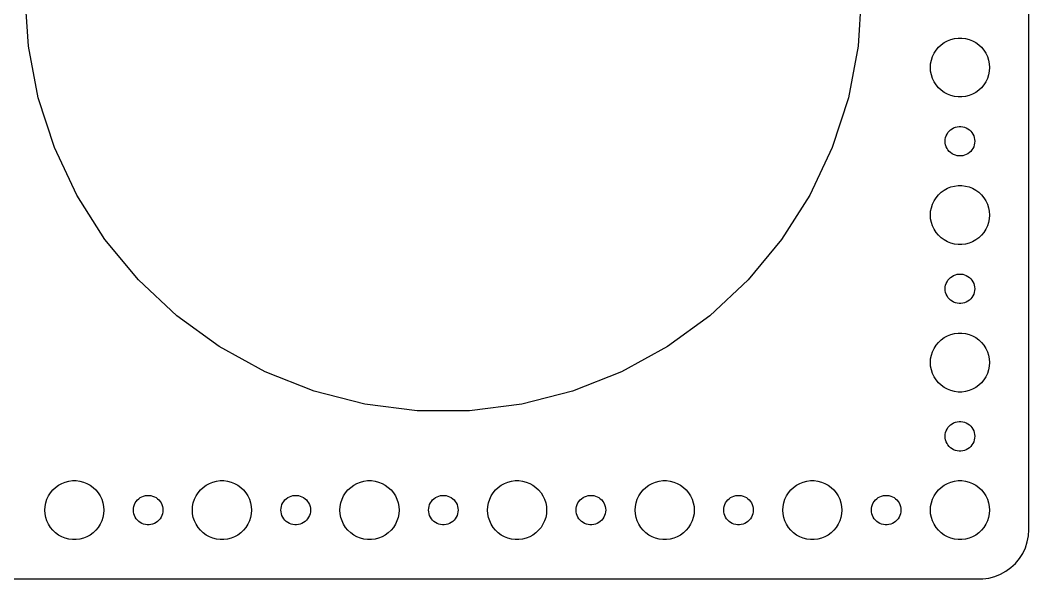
# Model space of a CAD drawing. Header units: metres. Extents: x -194 to 194, y -59 to 59.
# Drawn here: x 92 to 194.5, y -59.5 to -2.7 of the extents above; entities that cross this region are included whole.
import ezdxf

# ---------------------------------------------------------------- set-up
doc = ezdxf.new("R2010")
doc.units = ezdxf.units.M

msp = doc.modelspace()

# ---------------------------------------------------------------- linework, layer by layer
for p, q in [((194.5, -54.5), (194.5, 54.5)), ((92.8351, -5.32666), (92.5, 0)), ((177.5, 0), (177.165, -5.32666)), ((185.588, -5.18845), (185.893, -4.96701)), ((185.893, -4.96701), (186.223, -4.78551)), ((186.223, -4.78551), (186.573, -4.64682)), ((186.573, -4.64682), (186.938, -4.55313)), ((186.938, -4.55313), (187.312, -4.50591)), ((187.312, -4.50591), (187.688, -4.50591)), ((187.688, -4.50591), (188.062, -4.55313)), ((188.062, -4.55313), (188.427, -4.64682)), ((188.427, -4.64682), (188.777, -4.78551)), ((188.777, -4.78551), (189.107, -4.96701)), ((189.107, -4.96701), (189.412, -5.18845)), ((93.8352, -10.5693), (92.8351, -5.32666)), ((177.165, -5.32666), (176.165, -10.5693)), ((184.711, -6.39561), (184.871, -6.05473)), ((184.871, -6.05473), (185.073, -5.73663)), ((185.073, -5.73663), (185.313, -5.44635)), ((185.313, -5.44635), (185.588, -5.18845)), ((189.412, -5.18845), (189.687, -5.44635)), ((189.687, -5.44635), (189.927, -5.73663)), ((189.927, -5.73663), (190.129, -6.05473)), ((190.129, -6.05473), (190.289, -6.39561)), ((184.5, -7.5), (184.524, -7.12399)), ((184.524, -7.12399), (184.594, -6.75392)), ((184.594, -6.75392), (184.711, -6.39561)), ((190.289, -6.39561), (190.406, -6.75392)), ((190.406, -6.75392), (190.476, -7.12399)), ((190.476, -7.12399), (190.5, -7.5)), ((184.524, -7.87599), (184.5, -7.5)), ((184.594, -8.24606), (184.524, -7.87599)), ((190.476, -7.87599), (190.406, -8.24606)), ((190.5, -7.5), (190.476, -7.87599)), ((184.711, -8.60437), (184.594, -8.24606)), ((184.871, -8.94525), (184.711, -8.60437)), ((185.073, -9.26335), (184.871, -8.94525)), ((190.129, -8.94525), (189.927, -9.26335)), ((190.289, -8.60437), (190.129, -8.94525)), ((190.406, -8.24606), (190.289, -8.60437)), ((185.313, -9.55363), (185.073, -9.26335)), ((185.588, -9.81154), (185.313, -9.55363)), ((185.893, -10.033), (185.588, -9.81154)), ((186.223, -10.2145), (185.893, -10.033)), ((186.573, -10.3532), (186.223, -10.2145)), ((188.777, -10.2145), (188.427, -10.3532)), ((189.107, -10.033), (188.777, -10.2145)), ((189.412, -9.81154), (189.107, -10.033)), ((189.687, -9.55363), (189.412, -9.81154)), ((189.927, -9.26335), (189.687, -9.55363)), ((95.4845, -15.6453), (93.8352, -10.5693)), ((176.165, -10.5693), (174.516, -15.6453)), ((186.938, -10.4469), (186.573, -10.3532)), ((187.312, -10.4941), (186.938, -10.4469)), ((187.688, -10.4941), (187.312, -10.4941)), ((188.062, -10.4469), (187.688, -10.4941)), ((188.427, -10.3532), (188.062, -10.4469)), ((186.105, -14.4478), (186.186, -14.2774)), ((186.186, -14.2774), (186.286, -14.1183)), ((186.286, -14.1183), (186.407, -13.9732)), ((186.407, -13.9732), (186.544, -13.8442)), ((186.544, -13.8442), (186.696, -13.7335)), ((186.696, -13.7335), (186.861, -13.6427)), ((186.861, -13.6427), (187.036, -13.5734)), ((187.036, -13.5734), (187.219, -13.5266)), ((187.219, -13.5266), (187.406, -13.5029)), ((187.406, -13.5029), (187.594, -13.5029)), ((187.594, -13.5029), (187.781, -13.5266)), ((187.781, -13.5266), (187.964, -13.5734)), ((187.964, -13.5734), (188.139, -13.6427)), ((188.139, -13.6427), (188.304, -13.7335)), ((188.304, -13.7335), (188.456, -13.8442)), ((188.456, -13.8442), (188.593, -13.9732)), ((188.593, -13.9732), (188.714, -14.1183)), ((188.714, -14.1183), (188.814, -14.2774)), ((188.814, -14.2774), (188.895, -14.4478)), ((186, -15), (186.012, -14.812)), ((186.012, -15.188), (186, -15)), ((186.012, -14.812), (186.047, -14.627)), ((186.047, -15.373), (186.012, -15.188)), ((186.047, -14.627), (186.105, -14.4478)), ((186.105, -15.5522), (186.047, -15.373)), ((188.895, -14.4478), (188.953, -14.627)), ((188.953, -15.373), (188.895, -15.5522)), ((188.953, -14.627), (188.988, -14.812)), ((188.988, -15.188), (188.953, -15.373)), ((188.988, -14.812), (189, -15)), ((189, -15), (188.988, -15.188)), ((97.757, -20.4745), (95.4845, -15.6453)), ((174.516, -15.6453), (172.243, -20.4745)), ((186.186, -15.7226), (186.105, -15.5522)), ((186.286, -15.8817), (186.186, -15.7226)), ((186.407, -16.0268), (186.286, -15.8817)), ((186.544, -16.1558), (186.407, -16.0268)), ((186.696, -16.2665), (186.544, -16.1558)), ((186.861, -16.3572), (186.696, -16.2665)), ((187.036, -16.4266), (186.861, -16.3572)), ((188.139, -16.3572), (187.964, -16.4266)), ((188.304, -16.2665), (188.139, -16.3572)), ((188.456, -16.1558), (188.304, -16.2665)), ((188.593, -16.0268), (188.456, -16.1558)), ((188.714, -15.8817), (188.593, -16.0268)), ((188.814, -15.7226), (188.714, -15.8817)), ((188.895, -15.5522), (188.814, -15.7226)), ((187.219, -16.4734), (187.036, -16.4266)), ((187.406, -16.497), (187.219, -16.4734)), ((187.594, -16.497), (187.406, -16.497)), ((187.781, -16.4734), (187.594, -16.497)), ((187.964, -16.4266), (187.781, -16.4734)), ((100.617, -24.9809), (97.757, -20.4745)), ((172.243, -20.4745), (169.383, -24.9809)), ((185.073, -20.7366), (185.313, -20.4464)), ((185.313, -20.4464), (185.588, -20.1884)), ((185.588, -20.1884), (185.893, -19.967)), ((185.893, -19.967), (186.223, -19.7855)), ((186.223, -19.7855), (186.573, -19.6468)), ((186.573, -19.6468), (186.938, -19.5531)), ((186.938, -19.5531), (187.312, -19.5059)), ((187.312, -19.5059), (187.688, -19.5059)), ((187.688, -19.5059), (188.062, -19.5531)), ((188.062, -19.5531), (188.427, -19.6468)), ((188.427, -19.6468), (188.777, -19.7855)), ((188.777, -19.7855), (189.107, -19.967)), ((189.107, -19.967), (189.412, -20.1884)), ((189.412, -20.1884), (189.687, -20.4464)), ((189.687, -20.4464), (189.927, -20.7366)), ((184.594, -21.7539), (184.711, -21.3956)), ((184.711, -21.3956), (184.871, -21.0547)), ((184.871, -21.0547), (185.073, -20.7366)), ((189.927, -20.7366), (190.129, -21.0547)), ((190.129, -21.0547), (190.289, -21.3956)), ((190.289, -21.3956), (190.406, -21.7539)), ((184.5, -22.5), (184.524, -22.124)), ((184.524, -22.876), (184.5, -22.5)), ((184.524, -22.124), (184.594, -21.7539)), ((190.406, -21.7539), (190.476, -22.124)), ((190.476, -22.124), (190.5, -22.5)), ((190.5, -22.5), (190.476, -22.876)), ((184.594, -23.2461), (184.524, -22.876)), ((184.711, -23.6044), (184.594, -23.2461)), ((190.406, -23.2461), (190.289, -23.6044)), ((190.476, -22.876), (190.406, -23.2461)), ((184.871, -23.9453), (184.711, -23.6044)), ((185.073, -24.2634), (184.871, -23.9453)), ((185.313, -24.5536), (185.073, -24.2634)), ((185.588, -24.8115), (185.313, -24.5536)), ((189.687, -24.5536), (189.412, -24.8115)), ((189.927, -24.2634), (189.687, -24.5536)), ((190.129, -23.9453), (189.927, -24.2634)), ((190.289, -23.6044), (190.129, -23.9453)), ((104.019, -29.0932), (100.617, -24.9809)), ((169.383, -24.9809), (165.981, -29.0932)), ((185.893, -25.033), (185.588, -24.8115)), ((186.223, -25.2145), (185.893, -25.033)), ((186.573, -25.3532), (186.223, -25.2145)), ((186.938, -25.4469), (186.573, -25.3532)), ((187.312, -25.4941), (186.938, -25.4469)), ((187.688, -25.4941), (187.312, -25.4941)), ((188.062, -25.4469), (187.688, -25.4941)), ((188.427, -25.3532), (188.062, -25.4469)), ((188.777, -25.2145), (188.427, -25.3532)), ((189.107, -25.033), (188.777, -25.2145)), ((189.412, -24.8115), (189.107, -25.033)), ((186.696, -28.7335), (186.861, -28.6427)), ((186.861, -28.6427), (187.036, -28.5734)), ((187.036, -28.5734), (187.219, -28.5266)), ((187.219, -28.5266), (187.406, -28.503)), ((187.406, -28.503), (187.594, -28.503)), ((187.594, -28.503), (187.781, -28.5266)), ((187.781, -28.5266), (187.964, -28.5734)), ((187.964, -28.5734), (188.139, -28.6427)), ((188.139, -28.6427), (188.304, -28.7335)), ((107.909, -32.7468), (104.019, -29.0932)), ((165.981, -29.0932), (162.091, -32.7468)), ((186.012, -29.812), (186.047, -29.627)), ((186.047, -29.627), (186.105, -29.4478)), ((186.105, -29.4478), (186.186, -29.2774)), ((186.186, -29.2774), (186.286, -29.1183)), ((186.286, -29.1183), (186.407, -28.9732)), ((186.407, -28.9732), (186.544, -28.8442)), ((186.544, -28.8442), (186.696, -28.7335)), ((188.304, -28.7335), (188.456, -28.8442)), ((188.456, -28.8442), (188.593, -28.9732)), ((188.593, -28.9732), (188.714, -29.1183)), ((188.714, -29.1183), (188.814, -29.2774)), ((188.814, -29.2774), (188.895, -29.4478)), ((188.895, -29.4478), (188.953, -29.627)), ((188.953, -29.627), (188.988, -29.812)), ((186, -30), (186.012, -29.812)), ((186.012, -30.188), (186, -30)), ((186.047, -30.373), (186.012, -30.188)), ((186.105, -30.5522), (186.047, -30.373)), ((186.186, -30.7226), (186.105, -30.5522)), ((186.286, -30.8817), (186.186, -30.7226)), ((188.814, -30.7226), (188.714, -30.8817)), ((188.895, -30.5522), (188.814, -30.7226)), ((188.953, -30.373), (188.895, -30.5522)), ((188.988, -30.188), (188.953, -30.373)), ((188.988, -29.812), (189, -30)), ((189, -30), (188.988, -30.188)), ((186.407, -31.0268), (186.286, -30.8817)), ((186.544, -31.1558), (186.407, -31.0268)), ((186.696, -31.2665), (186.544, -31.1558)), ((186.861, -31.3572), (186.696, -31.2665)), ((187.036, -31.4266), (186.861, -31.3572)), ((187.219, -31.4734), (187.036, -31.4266)), ((187.406, -31.497), (187.219, -31.4734)), ((187.594, -31.497), (187.406, -31.497)), ((187.781, -31.4734), (187.594, -31.497)), ((187.964, -31.4266), (187.781, -31.4734)), ((188.139, -31.3572), (187.964, -31.4266)), ((188.304, -31.2665), (188.139, -31.3572)), ((188.456, -31.1558), (188.304, -31.2665)), ((188.593, -31.0268), (188.456, -31.1558)), ((188.714, -30.8817), (188.593, -31.0268)), ((112.227, -35.8839), (107.909, -32.7468)), ((162.091, -32.7468), (157.773, -35.8839)), ((185.893, -34.967), (186.223, -34.7855)), ((186.223, -34.7855), (186.573, -34.6468)), ((186.573, -34.6468), (186.938, -34.5531)), ((186.938, -34.5531), (187.312, -34.5059)), ((187.312, -34.5059), (187.688, -34.5059)), ((187.688, -34.5059), (188.062, -34.5531)), ((188.062, -34.5531), (188.427, -34.6468)), ((188.427, -34.6468), (188.777, -34.7855)), ((188.777, -34.7855), (189.107, -34.967)), ((184.871, -36.0547), (185.073, -35.7366)), ((185.073, -35.7366), (185.313, -35.4464)), ((185.313, -35.4464), (185.588, -35.1885)), ((185.588, -35.1885), (185.893, -34.967)), ((189.107, -34.967), (189.412, -35.1885)), ((189.412, -35.1885), (189.687, -35.4464)), ((189.687, -35.4464), (189.927, -35.7366)), ((189.927, -35.7366), (190.129, -36.0547)), ((116.904, -38.4551), (112.227, -35.8839)), ((157.773, -35.8839), (153.096, -38.4551)), ((184.524, -37.124), (184.594, -36.7539)), ((184.594, -36.7539), (184.711, -36.3956)), ((184.711, -36.3956), (184.871, -36.0547)), ((190.129, -36.0547), (190.289, -36.3956)), ((190.289, -36.3956), (190.406, -36.7539)), ((190.406, -36.7539), (190.476, -37.124)), ((184.5, -37.5), (184.524, -37.124)), ((184.524, -37.876), (184.5, -37.5)), ((184.594, -38.2461), (184.524, -37.876)), ((190.476, -37.876), (190.406, -38.2461)), ((190.476, -37.124), (190.5, -37.5)), ((190.5, -37.5), (190.476, -37.876)), ((121.867, -40.4199), (116.904, -38.4551)), ((153.096, -38.4551), (148.133, -40.4199)), ((184.711, -38.6044), (184.594, -38.2461)), ((184.871, -38.9453), (184.711, -38.6044)), ((185.073, -39.2634), (184.871, -38.9453)), ((190.129, -38.9453), (189.927, -39.2634)), ((190.289, -38.6044), (190.129, -38.9453)), ((190.406, -38.2461), (190.289, -38.6044)), ((185.313, -39.5536), (185.073, -39.2634)), ((185.588, -39.8115), (185.313, -39.5536)), ((185.893, -40.033), (185.588, -39.8115)), ((189.412, -39.8115), (189.107, -40.033)), ((189.687, -39.5536), (189.412, -39.8115)), ((189.927, -39.2634), (189.687, -39.5536)), ((127.036, -41.7472), (121.867, -40.4199)), ((148.133, -40.4199), (142.964, -41.7472)), ((186.223, -40.2145), (185.893, -40.033)), ((186.573, -40.3532), (186.223, -40.2145)), ((186.938, -40.4469), (186.573, -40.3532)), ((187.312, -40.4941), (186.938, -40.4469)), ((187.688, -40.4941), (187.312, -40.4941)), ((188.062, -40.4469), (187.688, -40.4941)), ((188.427, -40.3532), (188.062, -40.4469)), ((188.777, -40.2145), (188.427, -40.3532)), ((189.107, -40.033), (188.777, -40.2145)), ((132.331, -42.4161), (127.036, -41.7472)), ((142.964, -41.7472), (137.669, -42.4161)), ((137.669, -42.4161), (132.331, -42.4161)), ((186.286, -44.1183), (186.407, -43.9732)), ((186.407, -43.9732), (186.544, -43.8442)), ((186.544, -43.8442), (186.696, -43.7335)), ((186.696, -43.7335), (186.861, -43.6428)), ((186.861, -43.6428), (187.036, -43.5734)), ((187.036, -43.5734), (187.219, -43.5266)), ((187.219, -43.5266), (187.406, -43.503)), ((187.406, -43.503), (187.594, -43.503)), ((187.594, -43.503), (187.781, -43.5266)), ((187.781, -43.5266), (187.964, -43.5734)), ((187.964, -43.5734), (188.139, -43.6428)), ((188.139, -43.6428), (188.304, -43.7335)), ((188.304, -43.7335), (188.456, -43.8442)), ((188.456, -43.8442), (188.593, -43.9732)), ((188.593, -43.9732), (188.714, -44.1183)), ((186, -45), (186.012, -44.812)), ((186.012, -45.188), (186, -45)), ((186.012, -44.812), (186.047, -44.627)), ((186.047, -44.627), (186.105, -44.4478)), ((186.105, -44.4478), (186.186, -44.2774)), ((186.186, -44.2774), (186.286, -44.1183)), ((188.714, -44.1183), (188.814, -44.2774)), ((188.814, -44.2774), (188.895, -44.4478)), ((188.895, -44.4478), (188.953, -44.627)), ((188.953, -44.627), (188.988, -44.812)), ((188.988, -44.812), (189, -45)), ((189, -45), (188.988, -45.188)), ((186.047, -45.373), (186.012, -45.188)), ((186.105, -45.5522), (186.047, -45.373)), ((186.186, -45.7226), (186.105, -45.5522)), ((186.286, -45.8817), (186.186, -45.7226)), ((186.407, -46.0268), (186.286, -45.8817)), ((186.544, -46.1558), (186.407, -46.0268)), ((188.593, -46.0268), (188.456, -46.1558)), ((188.714, -45.8817), (188.593, -46.0268)), ((188.814, -45.7226), (188.714, -45.8817)), ((188.895, -45.5522), (188.814, -45.7226)), ((188.953, -45.373), (188.895, -45.5522)), ((188.988, -45.188), (188.953, -45.373)), ((186.696, -46.2665), (186.544, -46.1558)), ((186.861, -46.3572), (186.696, -46.2665)), ((187.036, -46.4266), (186.861, -46.3572)), ((187.219, -46.4734), (187.036, -46.4266)), ((187.406, -46.497), (187.219, -46.4734)), ((187.594, -46.497), (187.406, -46.497)), ((187.781, -46.4734), (187.594, -46.497)), ((187.964, -46.4266), (187.781, -46.4734)), ((188.139, -46.3572), (187.964, -46.4266)), ((188.304, -46.2665), (188.139, -46.3572)), ((188.456, -46.1558), (188.304, -46.2665)), ((95.3131, -50.4464), (95.5877, -50.1885)), ((95.5877, -50.1885), (95.8925, -49.967)), ((95.8925, -49.967), (96.2227, -49.7855)), ((96.2227, -49.7855), (96.573, -49.6468)), ((96.573, -49.6468), (96.9379, -49.5531)), ((96.9379, -49.5531), (97.3116, -49.5059)), ((97.3116, -49.5059), (97.6884, -49.5059)), ((97.6884, -49.5059), (98.0621, -49.5531)), ((98.0621, -49.5531), (98.427, -49.6468)), ((98.427, -49.6468), (98.7773, -49.7855)), ((98.7773, -49.7855), (99.1075, -49.967)), ((99.1075, -49.967), (99.4123, -50.1885)), ((99.4123, -50.1885), (99.6869, -50.4464)), ((110.313, -50.4464), (110.588, -50.1885)), ((110.588, -50.1885), (110.893, -49.967)), ((110.893, -49.967), (111.223, -49.7855)), ((111.223, -49.7855), (111.573, -49.6468)), ((111.573, -49.6468), (111.938, -49.5531)), ((111.938, -49.5531), (112.312, -49.5059)), ((112.312, -49.5059), (112.688, -49.5059)), ((112.688, -49.5059), (113.062, -49.5531)), ((113.062, -49.5531), (113.427, -49.6468)), ((113.427, -49.6468), (113.777, -49.7855)), ((113.777, -49.7855), (114.107, -49.967)), ((114.107, -49.967), (114.412, -50.1885)), ((114.412, -50.1885), (114.687, -50.4464)), ((125.313, -50.4464), (125.588, -50.1885)), ((125.588, -50.1885), (125.893, -49.967)), ((125.893, -49.967), (126.223, -49.7855)), ((126.223, -49.7855), (126.573, -49.6468)), ((126.573, -49.6468), (126.938, -49.5531)), ((126.938, -49.5531), (127.312, -49.5059)), ((127.312, -49.5059), (127.688, -49.5059)), ((127.688, -49.5059), (128.062, -49.5531)), ((128.062, -49.5531), (128.427, -49.6468)), ((128.427, -49.6468), (128.777, -49.7855)), ((128.777, -49.7855), (129.107, -49.967)), ((129.107, -49.967), (129.412, -50.1885)), ((129.412, -50.1885), (129.687, -50.4464)), ((140.313, -50.4464), (140.588, -50.1885)), ((140.588, -50.1885), (140.893, -49.967)), ((140.893, -49.967), (141.223, -49.7855)), ((141.223, -49.7855), (141.573, -49.6468)), ((141.573, -49.6468), (141.938, -49.5531)), ((141.938, -49.5531), (142.312, -49.5059)), ((142.312, -49.5059), (142.688, -49.5059)), ((142.688, -49.5059), (143.062, -49.5531)), ((143.062, -49.5531), (143.427, -49.6468)), ((143.427, -49.6468), (143.777, -49.7855)), ((143.777, -49.7855), (144.107, -49.967)), ((144.107, -49.967), (144.412, -50.1885)), ((144.412, -50.1885), (144.687, -50.4464)), ((155.313, -50.4464), (155.588, -50.1885)), ((155.588, -50.1885), (155.893, -49.967)), ((155.893, -49.967), (156.223, -49.7855)), ((156.223, -49.7855), (156.573, -49.6468)), ((156.573, -49.6468), (156.938, -49.5531)), ((156.938, -49.5531), (157.312, -49.5059)), ((157.312, -49.5059), (157.688, -49.5059)), ((157.688, -49.5059), (158.062, -49.5531)), ((158.062, -49.5531), (158.427, -49.6468)), ((158.427, -49.6468), (158.777, -49.7855)), ((158.777, -49.7855), (159.107, -49.967)), ((159.107, -49.967), (159.412, -50.1885)), ((159.412, -50.1885), (159.687, -50.4464)), ((170.313, -50.4464), (170.588, -50.1885)), ((170.588, -50.1885), (170.893, -49.967)), ((170.893, -49.967), (171.223, -49.7855)), ((171.223, -49.7855), (171.573, -49.6468)), ((171.573, -49.6468), (171.938, -49.5531)), ((171.938, -49.5531), (172.312, -49.5059)), ((172.312, -49.5059), (172.688, -49.5059)), ((172.688, -49.5059), (173.062, -49.5531)), ((173.062, -49.5531), (173.427, -49.6468)), ((173.427, -49.6468), (173.777, -49.7855)), ((173.777, -49.7855), (174.107, -49.967)), ((174.107, -49.967), (174.412, -50.1885)), ((174.412, -50.1885), (174.687, -50.4464)), ((185.313, -50.4464), (185.588, -50.1885)), ((185.588, -50.1885), (185.893, -49.967)), ((185.893, -49.967), (186.223, -49.7855)), ((186.223, -49.7855), (186.573, -49.6468)), ((186.573, -49.6468), (186.938, -49.5531)), ((186.938, -49.5531), (187.312, -49.5059)), ((187.312, -49.5059), (187.688, -49.5059)), ((187.688, -49.5059), (188.062, -49.5531)), ((188.062, -49.5531), (188.427, -49.6468)), ((188.427, -49.6468), (188.777, -49.7855)), ((188.777, -49.7855), (189.107, -49.967)), ((189.107, -49.967), (189.412, -50.1885)), ((189.412, -50.1885), (189.687, -50.4464)), ((94.7107, -51.3956), (94.8711, -51.0547)), ((94.8711, -51.0547), (95.073, -50.7366)), ((95.073, -50.7366), (95.3131, -50.4464)), ((99.6869, -50.4464), (99.927, -50.7366)), ((99.927, -50.7366), (100.129, -51.0547)), ((100.129, -51.0547), (100.289, -51.3956)), ((104.044, -51.3442), (104.196, -51.2335)), ((104.196, -51.2335), (104.361, -51.1428)), ((104.361, -51.1428), (104.536, -51.0734)), ((104.536, -51.0734), (104.719, -51.0266)), ((104.719, -51.0266), (104.906, -51.003)), ((104.906, -51.003), (105.094, -51.003)), ((105.094, -51.003), (105.281, -51.0266)), ((105.281, -51.0266), (105.464, -51.0734)), ((105.464, -51.0734), (105.639, -51.1428)), ((105.639, -51.1428), (105.804, -51.2335)), ((105.804, -51.2335), (105.956, -51.3442)), ((109.711, -51.3956), (109.871, -51.0547)), ((109.871, -51.0547), (110.073, -50.7366)), ((110.073, -50.7366), (110.313, -50.4464)), ((114.687, -50.4464), (114.927, -50.7366)), ((114.927, -50.7366), (115.129, -51.0547)), ((115.129, -51.0547), (115.289, -51.3956)), ((119.044, -51.3442), (119.196, -51.2335)), ((119.196, -51.2335), (119.361, -51.1428)), ((119.361, -51.1428), (119.536, -51.0734)), ((119.536, -51.0734), (119.719, -51.0266)), ((119.719, -51.0266), (119.906, -51.003)), ((119.906, -51.003), (120.094, -51.003)), ((120.094, -51.003), (120.281, -51.0266)), ((120.281, -51.0266), (120.464, -51.0734)), ((120.464, -51.0734), (120.639, -51.1428)), ((120.639, -51.1428), (120.804, -51.2335)), ((120.804, -51.2335), (120.956, -51.3442)), ((124.711, -51.3956), (124.871, -51.0547)), ((124.871, -51.0547), (125.073, -50.7366)), ((125.073, -50.7366), (125.313, -50.4464)), ((129.687, -50.4464), (129.927, -50.7366)), ((129.927, -50.7366), (130.129, -51.0547)), ((130.129, -51.0547), (130.289, -51.3956)), ((134.044, -51.3442), (134.196, -51.2335)), ((134.196, -51.2335), (134.361, -51.1428)), ((134.361, -51.1428), (134.536, -51.0734)), ((134.536, -51.0734), (134.719, -51.0266)), ((134.719, -51.0266), (134.906, -51.003)), ((134.906, -51.003), (135.094, -51.003)), ((135.094, -51.003), (135.281, -51.0266)), ((135.281, -51.0266), (135.464, -51.0734)), ((135.464, -51.0734), (135.639, -51.1428)), ((135.639, -51.1428), (135.804, -51.2335)), ((135.804, -51.2335), (135.956, -51.3442)), ((139.711, -51.3956), (139.871, -51.0547)), ((139.871, -51.0547), (140.073, -50.7366)), ((140.073, -50.7366), (140.313, -50.4464)), ((144.687, -50.4464), (144.927, -50.7366)), ((144.927, -50.7366), (145.129, -51.0547)), ((145.129, -51.0547), (145.289, -51.3956)), ((149.044, -51.3442), (149.196, -51.2335)), ((149.196, -51.2335), (149.361, -51.1428)), ((149.361, -51.1428), (149.536, -51.0734)), ((149.536, -51.0734), (149.719, -51.0266)), ((149.719, -51.0266), (149.906, -51.003)), ((149.906, -51.003), (150.094, -51.003)), ((150.094, -51.003), (150.281, -51.0266)), ((150.281, -51.0266), (150.464, -51.0734)), ((150.464, -51.0734), (150.639, -51.1428)), ((150.639, -51.1428), (150.804, -51.2335)), ((150.804, -51.2335), (150.956, -51.3442)), ((154.711, -51.3956), (154.871, -51.0547)), ((154.871, -51.0547), (155.073, -50.7366)), ((155.073, -50.7366), (155.313, -50.4464)), ((159.687, -50.4464), (159.927, -50.7366)), ((159.927, -50.7366), (160.129, -51.0547)), ((160.129, -51.0547), (160.289, -51.3956)), ((164.044, -51.3442), (164.196, -51.2335)), ((164.196, -51.2335), (164.361, -51.1428)), ((164.361, -51.1428), (164.536, -51.0734)), ((164.536, -51.0734), (164.719, -51.0266)), ((164.719, -51.0266), (164.906, -51.003)), ((164.906, -51.003), (165.094, -51.003)), ((165.094, -51.003), (165.281, -51.0266)), ((165.281, -51.0266), (165.464, -51.0734)), ((165.464, -51.0734), (165.639, -51.1428)), ((165.639, -51.1428), (165.804, -51.2335)), ((165.804, -51.2335), (165.956, -51.3442)), ((169.711, -51.3956), (169.871, -51.0547)), ((169.871, -51.0547), (170.073, -50.7366)), ((170.073, -50.7366), (170.313, -50.4464)), ((174.687, -50.4464), (174.927, -50.7366)), ((174.927, -50.7366), (175.129, -51.0547)), ((175.129, -51.0547), (175.289, -51.3956)), ((179.044, -51.3442), (179.196, -51.2335)), ((179.196, -51.2335), (179.361, -51.1428)), ((179.361, -51.1428), (179.536, -51.0734)), ((179.536, -51.0734), (179.719, -51.0266)), ((179.719, -51.0266), (179.906, -51.003)), ((179.906, -51.003), (180.094, -51.003)), ((180.094, -51.003), (180.281, -51.0266)), ((180.281, -51.0266), (180.464, -51.0734)), ((180.464, -51.0734), (180.639, -51.1428)), ((180.639, -51.1428), (180.804, -51.2335)), ((180.804, -51.2335), (180.956, -51.3442)), ((184.711, -51.3956), (184.871, -51.0547)), ((184.871, -51.0547), (185.073, -50.7366)), ((185.073, -50.7366), (185.313, -50.4464)), ((189.687, -50.4464), (189.927, -50.7366)), ((189.927, -50.7366), (190.129, -51.0547)), ((190.129, -51.0547), (190.289, -51.3956)), ((94.5, -52.5), (94.5237, -52.124)), ((94.5237, -52.124), (94.5943, -51.7539)), ((94.5943, -51.7539), (94.7107, -51.3956)), ((100.289, -51.3956), (100.406, -51.7539)), ((100.406, -51.7539), (100.476, -52.124)), ((100.476, -52.124), (100.5, -52.5)), ((103.512, -52.312), (103.547, -52.127)), ((103.547, -52.127), (103.605, -51.9478)), ((103.605, -51.9478), (103.686, -51.7774)), ((103.686, -51.7774), (103.786, -51.6183)), ((103.786, -51.6183), (103.907, -51.4732)), ((103.907, -51.4732), (104.044, -51.3442)), ((105.956, -51.3442), (106.093, -51.4732)), ((106.093, -51.4732), (106.214, -51.6183)), ((106.214, -51.6183), (106.314, -51.7774)), ((106.314, -51.7774), (106.395, -51.9478)), ((106.395, -51.9478), (106.453, -52.127)), ((106.453, -52.127), (106.488, -52.312)), ((109.5, -52.5), (109.524, -52.124)), ((109.524, -52.124), (109.594, -51.7539)), ((109.594, -51.7539), (109.711, -51.3956)), ((115.289, -51.3956), (115.406, -51.7539)), ((115.406, -51.7539), (115.476, -52.124)), ((115.476, -52.124), (115.5, -52.5)), ((118.512, -52.312), (118.547, -52.127)), ((118.547, -52.127), (118.605, -51.9478)), ((118.605, -51.9478), (118.686, -51.7774)), ((118.686, -51.7774), (118.786, -51.6183)), ((118.786, -51.6183), (118.907, -51.4732)), ((118.907, -51.4732), (119.044, -51.3442)), ((120.956, -51.3442), (121.093, -51.4732)), ((121.093, -51.4732), (121.214, -51.6183)), ((121.214, -51.6183), (121.314, -51.7774)), ((121.314, -51.7774), (121.395, -51.9478)), ((121.395, -51.9478), (121.453, -52.127)), ((121.453, -52.127), (121.488, -52.312)), ((124.5, -52.5), (124.524, -52.124)), ((124.524, -52.124), (124.594, -51.7539)), ((124.594, -51.7539), (124.711, -51.3956)), ((130.289, -51.3956), (130.406, -51.7539)), ((130.406, -51.7539), (130.476, -52.124)), ((130.476, -52.124), (130.5, -52.5)), ((133.512, -52.312), (133.547, -52.127)), ((133.547, -52.127), (133.605, -51.9478)), ((133.605, -51.9478), (133.686, -51.7774)), ((133.686, -51.7774), (133.786, -51.6183)), ((133.786, -51.6183), (133.907, -51.4732)), ((133.907, -51.4732), (134.044, -51.3442)), ((135.956, -51.3442), (136.093, -51.4732)), ((136.093, -51.4732), (136.214, -51.6183)), ((136.214, -51.6183), (136.314, -51.7774)), ((136.314, -51.7774), (136.395, -51.9478)), ((136.395, -51.9478), (136.453, -52.127)), ((136.453, -52.127), (136.488, -52.312)), ((139.5, -52.5), (139.524, -52.124)), ((139.524, -52.124), (139.594, -51.7539)), ((139.594, -51.7539), (139.711, -51.3956)), ((145.289, -51.3956), (145.406, -51.7539)), ((145.406, -51.7539), (145.476, -52.124)), ((145.476, -52.124), (145.5, -52.5)), ((148.512, -52.312), (148.547, -52.127)), ((148.547, -52.127), (148.605, -51.9478)), ((148.605, -51.9478), (148.686, -51.7774)), ((148.686, -51.7774), (148.786, -51.6183)), ((148.786, -51.6183), (148.907, -51.4732)), ((148.907, -51.4732), (149.044, -51.3442)), ((150.956, -51.3442), (151.093, -51.4732)), ((151.093, -51.4732), (151.214, -51.6183)), ((151.214, -51.6183), (151.314, -51.7774)), ((151.314, -51.7774), (151.395, -51.9478)), ((151.395, -51.9478), (151.453, -52.127)), ((151.453, -52.127), (151.488, -52.312)), ((154.5, -52.5), (154.524, -52.124)), ((154.524, -52.124), (154.594, -51.7539)), ((154.594, -51.7539), (154.711, -51.3956)), ((160.289, -51.3956), (160.406, -51.7539)), ((160.406, -51.7539), (160.476, -52.124)), ((160.476, -52.124), (160.5, -52.5)), ((163.512, -52.312), (163.547, -52.127)), ((163.547, -52.127), (163.605, -51.9478)), ((163.605, -51.9478), (163.686, -51.7774)), ((163.686, -51.7774), (163.786, -51.6183)), ((163.786, -51.6183), (163.907, -51.4732)), ((163.907, -51.4732), (164.044, -51.3442)), ((165.956, -51.3442), (166.093, -51.4732)), ((166.093, -51.4732), (166.214, -51.6183)), ((166.214, -51.6183), (166.314, -51.7774)), ((166.314, -51.7774), (166.395, -51.9478)), ((166.395, -51.9478), (166.453, -52.127)), ((166.453, -52.127), (166.488, -52.312)), ((169.5, -52.5), (169.524, -52.124)), ((169.524, -52.124), (169.594, -51.7539)), ((169.594, -51.7539), (169.711, -51.3956)), ((175.289, -51.3956), (175.406, -51.7539)), ((175.406, -51.7539), (175.476, -52.124)), ((175.476, -52.124), (175.5, -52.5)), ((178.512, -52.312), (178.547, -52.127)), ((178.547, -52.127), (178.605, -51.9478)), ((178.605, -51.9478), (178.686, -51.7774)), ((178.686, -51.7774), (178.786, -51.6183)), ((178.786, -51.6183), (178.907, -51.4732)), ((178.907, -51.4732), (179.044, -51.3442)), ((180.956, -51.3442), (181.093, -51.4732)), ((181.093, -51.4732), (181.214, -51.6183)), ((181.214, -51.6183), (181.314, -51.7774)), ((181.314, -51.7774), (181.395, -51.9478)), ((181.395, -51.9478), (181.453, -52.127)), ((181.453, -52.127), (181.488, -52.312)), ((184.5, -52.5), (184.524, -52.124)), ((184.524, -52.124), (184.594, -51.7539)), ((184.594, -51.7539), (184.711, -51.3956)), ((190.289, -51.3956), (190.406, -51.7539)), ((190.406, -51.7539), (190.476, -52.124)), ((190.476, -52.124), (190.5, -52.5)), ((94.5237, -52.876), (94.5, -52.5)), ((94.5943, -53.2461), (94.5237, -52.876)), ((94.7107, -53.6044), (94.5943, -53.2461)), ((100.406, -53.2461), (100.289, -53.6044)), ((100.476, -52.876), (100.406, -53.2461)), ((100.5, -52.5), (100.476, -52.876)), ((103.5, -52.5), (103.512, -52.312)), ((103.512, -52.688), (103.5, -52.5)), ((103.547, -52.873), (103.512, -52.688)), ((103.605, -53.0522), (103.547, -52.873)), ((103.686, -53.2226), (103.605, -53.0522)), ((103.786, -53.3817), (103.686, -53.2226)), ((106.314, -53.2226), (106.214, -53.3817)), ((106.395, -53.0522), (106.314, -53.2226)), ((106.453, -52.873), (106.395, -53.0522)), ((106.488, -52.688), (106.453, -52.873)), ((106.488, -52.312), (106.5, -52.5)), ((106.5, -52.5), (106.488, -52.688)), ((109.524, -52.876), (109.5, -52.5)), ((109.594, -53.2461), (109.524, -52.876)), ((109.711, -53.6044), (109.594, -53.2461)), ((115.406, -53.2461), (115.289, -53.6044)), ((115.476, -52.876), (115.406, -53.2461)), ((115.5, -52.5), (115.476, -52.876)), ((118.5, -52.5), (118.512, -52.312)), ((118.512, -52.688), (118.5, -52.5)), ((118.547, -52.873), (118.512, -52.688)), ((118.605, -53.0522), (118.547, -52.873)), ((118.686, -53.2226), (118.605, -53.0522)), ((118.786, -53.3817), (118.686, -53.2226)), ((121.314, -53.2226), (121.214, -53.3817)), ((121.395, -53.0522), (121.314, -53.2226)), ((121.453, -52.873), (121.395, -53.0522)), ((121.488, -52.688), (121.453, -52.873)), ((121.488, -52.312), (121.5, -52.5)), ((121.5, -52.5), (121.488, -52.688)), ((124.524, -52.876), (124.5, -52.5)), ((124.594, -53.2461), (124.524, -52.876)), ((124.711, -53.6044), (124.594, -53.2461)), ((130.406, -53.2461), (130.289, -53.6044)), ((130.476, -52.876), (130.406, -53.2461)), ((130.5, -52.5), (130.476, -52.876)), ((133.5, -52.5), (133.512, -52.312)), ((133.512, -52.688), (133.5, -52.5)), ((133.547, -52.873), (133.512, -52.688)), ((133.605, -53.0522), (133.547, -52.873)), ((133.686, -53.2226), (133.605, -53.0522)), ((133.786, -53.3817), (133.686, -53.2226)), ((136.314, -53.2226), (136.214, -53.3817)), ((136.395, -53.0522), (136.314, -53.2226)), ((136.453, -52.873), (136.395, -53.0522)), ((136.488, -52.688), (136.453, -52.873)), ((136.488, -52.312), (136.5, -52.5)), ((136.5, -52.5), (136.488, -52.688)), ((139.524, -52.876), (139.5, -52.5)), ((139.594, -53.2461), (139.524, -52.876)), ((139.711, -53.6044), (139.594, -53.2461)), ((145.406, -53.2461), (145.289, -53.6044)), ((145.476, -52.876), (145.406, -53.2461)), ((145.5, -52.5), (145.476, -52.876)), ((148.5, -52.5), (148.512, -52.312)), ((148.512, -52.688), (148.5, -52.5)), ((148.547, -52.873), (148.512, -52.688)), ((148.605, -53.0522), (148.547, -52.873)), ((148.686, -53.2226), (148.605, -53.0522)), ((148.786, -53.3817), (148.686, -53.2226)), ((151.314, -53.2226), (151.214, -53.3817)), ((151.395, -53.0522), (151.314, -53.2226)), ((151.453, -52.873), (151.395, -53.0522)), ((151.488, -52.688), (151.453, -52.873)), ((151.488, -52.312), (151.5, -52.5)), ((151.5, -52.5), (151.488, -52.688)), ((154.524, -52.876), (154.5, -52.5)), ((154.594, -53.2461), (154.524, -52.876)), ((154.711, -53.6044), (154.594, -53.2461)), ((160.406, -53.2461), (160.289, -53.6044)), ((160.476, -52.876), (160.406, -53.2461)), ((160.5, -52.5), (160.476, -52.876)), ((163.5, -52.5), (163.512, -52.312)), ((163.512, -52.688), (163.5, -52.5)), ((163.547, -52.873), (163.512, -52.688)), ((163.605, -53.0522), (163.547, -52.873)), ((163.686, -53.2226), (163.605, -53.0522)), ((163.786, -53.3817), (163.686, -53.2226)), ((166.314, -53.2226), (166.214, -53.3817)), ((166.395, -53.0522), (166.314, -53.2226)), ((166.453, -52.873), (166.395, -53.0522)), ((166.488, -52.688), (166.453, -52.873)), ((166.488, -52.312), (166.5, -52.5)), ((166.5, -52.5), (166.488, -52.688)), ((169.524, -52.876), (169.5, -52.5)), ((169.594, -53.2461), (169.524, -52.876)), ((169.711, -53.6044), (169.594, -53.2461)), ((175.406, -53.2461), (175.289, -53.6044)), ((175.476, -52.876), (175.406, -53.2461)), ((175.5, -52.5), (175.476, -52.876)), ((178.5, -52.5), (178.512, -52.312)), ((178.512, -52.688), (178.5, -52.5)), ((178.547, -52.873), (178.512, -52.688)), ((178.605, -53.0522), (178.547, -52.873)), ((178.686, -53.2226), (178.605, -53.0522)), ((178.786, -53.3817), (178.686, -53.2226)), ((181.314, -53.2226), (181.214, -53.3817)), ((181.395, -53.0522), (181.314, -53.2226)), ((181.453, -52.873), (181.395, -53.0522)), ((181.488, -52.688), (181.453, -52.873)), ((181.488, -52.312), (181.5, -52.5)), ((181.5, -52.5), (181.488, -52.688)), ((184.524, -52.876), (184.5, -52.5)), ((184.594, -53.2461), (184.524, -52.876)), ((184.711, -53.6044), (184.594, -53.2461)), ((190.406, -53.2461), (190.289, -53.6044)), ((190.476, -52.876), (190.406, -53.2461)), ((190.5, -52.5), (190.476, -52.876)), ((94.8711, -53.9453), (94.7107, -53.6044)), ((95.073, -54.2634), (94.8711, -53.9453)), ((95.3131, -54.5536), (95.073, -54.2634)), ((99.927, -54.2634), (99.6869, -54.5536)), ((100.129, -53.9453), (99.927, -54.2634)), ((100.289, -53.6044), (100.129, -53.9453)), ((103.907, -53.5268), (103.786, -53.3817)), ((104.044, -53.6558), (103.907, -53.5268)), ((104.196, -53.7665), (104.044, -53.6558)), ((104.361, -53.8572), (104.196, -53.7665)), ((104.536, -53.9266), (104.361, -53.8572)), ((104.719, -53.9734), (104.536, -53.9266)), ((104.906, -53.997), (104.719, -53.9734)), ((105.094, -53.997), (104.906, -53.997)), ((105.281, -53.9734), (105.094, -53.997)), ((105.464, -53.9266), (105.281, -53.9734)), ((105.639, -53.8572), (105.464, -53.9266)), ((105.804, -53.7665), (105.639, -53.8572)), ((105.956, -53.6558), (105.804, -53.7665)), ((106.093, -53.5268), (105.956, -53.6558)), ((106.214, -53.3817), (106.093, -53.5268)), ((109.871, -53.9453), (109.711, -53.6044)), ((110.073, -54.2634), (109.871, -53.9453)), ((110.313, -54.5536), (110.073, -54.2634)), ((114.927, -54.2634), (114.687, -54.5536)), ((115.129, -53.9453), (114.927, -54.2634)), ((115.289, -53.6044), (115.129, -53.9453)), ((118.907, -53.5268), (118.786, -53.3817)), ((119.044, -53.6558), (118.907, -53.5268)), ((119.196, -53.7665), (119.044, -53.6558)), ((119.361, -53.8572), (119.196, -53.7665)), ((119.536, -53.9266), (119.361, -53.8572)), ((119.719, -53.9734), (119.536, -53.9266)), ((119.906, -53.997), (119.719, -53.9734)), ((120.094, -53.997), (119.906, -53.997)), ((120.281, -53.9734), (120.094, -53.997)), ((120.464, -53.9266), (120.281, -53.9734)), ((120.639, -53.8572), (120.464, -53.9266)), ((120.804, -53.7665), (120.639, -53.8572)), ((120.956, -53.6558), (120.804, -53.7665)), ((121.093, -53.5268), (120.956, -53.6558)), ((121.214, -53.3817), (121.093, -53.5268)), ((124.871, -53.9453), (124.711, -53.6044)), ((125.073, -54.2634), (124.871, -53.9453)), ((125.313, -54.5536), (125.073, -54.2634)), ((129.927, -54.2634), (129.687, -54.5536)), ((130.129, -53.9453), (129.927, -54.2634)), ((130.289, -53.6044), (130.129, -53.9453)), ((133.907, -53.5268), (133.786, -53.3817)), ((134.044, -53.6558), (133.907, -53.5268)), ((134.196, -53.7665), (134.044, -53.6558)), ((134.361, -53.8572), (134.196, -53.7665)), ((134.536, -53.9266), (134.361, -53.8572)), ((134.719, -53.9734), (134.536, -53.9266)), ((134.906, -53.997), (134.719, -53.9734)), ((135.094, -53.997), (134.906, -53.997)), ((135.281, -53.9734), (135.094, -53.997)), ((135.464, -53.9266), (135.281, -53.9734)), ((135.639, -53.8572), (135.464, -53.9266)), ((135.804, -53.7665), (135.639, -53.8572)), ((135.956, -53.6558), (135.804, -53.7665)), ((136.093, -53.5268), (135.956, -53.6558)), ((136.214, -53.3817), (136.093, -53.5268)), ((139.871, -53.9453), (139.711, -53.6044)), ((140.073, -54.2634), (139.871, -53.9453)), ((140.313, -54.5536), (140.073, -54.2634)), ((144.927, -54.2634), (144.687, -54.5536)), ((145.129, -53.9453), (144.927, -54.2634)), ((145.289, -53.6044), (145.129, -53.9453)), ((148.907, -53.5268), (148.786, -53.3817)), ((149.044, -53.6558), (148.907, -53.5268)), ((149.196, -53.7665), (149.044, -53.6558)), ((149.361, -53.8572), (149.196, -53.7665)), ((149.536, -53.9266), (149.361, -53.8572)), ((149.719, -53.9734), (149.536, -53.9266)), ((149.906, -53.997), (149.719, -53.9734)), ((150.094, -53.997), (149.906, -53.997)), ((150.281, -53.9734), (150.094, -53.997)), ((150.464, -53.9266), (150.281, -53.9734)), ((150.639, -53.8572), (150.464, -53.9266)), ((150.804, -53.7665), (150.639, -53.8572)), ((150.956, -53.6558), (150.804, -53.7665)), ((151.093, -53.5268), (150.956, -53.6558)), ((151.214, -53.3817), (151.093, -53.5268)), ((154.871, -53.9453), (154.711, -53.6044)), ((155.073, -54.2634), (154.871, -53.9453)), ((155.313, -54.5536), (155.073, -54.2634)), ((159.927, -54.2634), (159.687, -54.5536)), ((160.129, -53.9453), (159.927, -54.2634)), ((160.289, -53.6044), (160.129, -53.9453)), ((163.907, -53.5268), (163.786, -53.3817)), ((164.044, -53.6558), (163.907, -53.5268)), ((164.196, -53.7665), (164.044, -53.6558)), ((164.361, -53.8572), (164.196, -53.7665)), ((164.536, -53.9266), (164.361, -53.8572)), ((164.719, -53.9734), (164.536, -53.9266)), ((164.906, -53.997), (164.719, -53.9734)), ((165.094, -53.997), (164.906, -53.997)), ((165.281, -53.9734), (165.094, -53.997)), ((165.464, -53.9266), (165.281, -53.9734)), ((165.639, -53.8572), (165.464, -53.9266)), ((165.804, -53.7665), (165.639, -53.8572)), ((165.956, -53.6558), (165.804, -53.7665)), ((166.093, -53.5268), (165.956, -53.6558)), ((166.214, -53.3817), (166.093, -53.5268)), ((169.871, -53.9453), (169.711, -53.6044)), ((170.073, -54.2634), (169.871, -53.9453)), ((170.313, -54.5536), (170.073, -54.2634)), ((174.927, -54.2634), (174.687, -54.5536)), ((175.129, -53.9453), (174.927, -54.2634)), ((175.289, -53.6044), (175.129, -53.9453)), ((178.907, -53.5268), (178.786, -53.3817)), ((179.044, -53.6558), (178.907, -53.5268)), ((179.196, -53.7665), (179.044, -53.6558)), ((179.361, -53.8572), (179.196, -53.7665)), ((179.536, -53.9266), (179.361, -53.8572)), ((179.719, -53.9734), (179.536, -53.9266)), ((179.906, -53.997), (179.719, -53.9734)), ((180.094, -53.997), (179.906, -53.997)), ((180.281, -53.9734), (180.094, -53.997)), ((180.464, -53.9266), (180.281, -53.9734)), ((180.639, -53.8572), (180.464, -53.9266)), ((180.804, -53.7665), (180.639, -53.8572)), ((180.956, -53.6558), (180.804, -53.7665)), ((181.093, -53.5268), (180.956, -53.6558)), ((181.214, -53.3817), (181.093, -53.5268)), ((184.871, -53.9453), (184.711, -53.6044)), ((185.073, -54.2634), (184.871, -53.9453)), ((185.313, -54.5536), (185.073, -54.2634)), ((189.927, -54.2634), (189.687, -54.5536)), ((190.129, -53.9453), (189.927, -54.2634)), ((190.289, -53.6044), (190.129, -53.9453)), ((95.5877, -54.8115), (95.3131, -54.5536)), ((95.8925, -55.033), (95.5877, -54.8115)), ((96.2227, -55.2145), (95.8925, -55.033)), ((96.573, -55.3532), (96.2227, -55.2145)), ((98.7773, -55.2145), (98.427, -55.3532)), ((99.1075, -55.033), (98.7773, -55.2145)), ((99.4123, -54.8115), (99.1075, -55.033)), ((99.6869, -54.5536), (99.4123, -54.8115)), ((110.588, -54.8115), (110.313, -54.5536)), ((110.893, -55.033), (110.588, -54.8115)), ((111.223, -55.2145), (110.893, -55.033)), ((111.573, -55.3532), (111.223, -55.2145)), ((113.777, -55.2145), (113.427, -55.3532)), ((114.107, -55.033), (113.777, -55.2145)), ((114.412, -54.8115), (114.107, -55.033)), ((114.687, -54.5536), (114.412, -54.8115)), ((125.588, -54.8115), (125.313, -54.5536)), ((125.893, -55.033), (125.588, -54.8115)), ((126.223, -55.2145), (125.893, -55.033)), ((126.573, -55.3532), (126.223, -55.2145)), ((128.777, -55.2145), (128.427, -55.3532)), ((129.107, -55.033), (128.777, -55.2145)), ((129.412, -54.8115), (129.107, -55.033)), ((129.687, -54.5536), (129.412, -54.8115)), ((140.588, -54.8115), (140.313, -54.5536)), ((140.893, -55.033), (140.588, -54.8115)), ((141.223, -55.2145), (140.893, -55.033)), ((141.573, -55.3532), (141.223, -55.2145)), ((143.777, -55.2145), (143.427, -55.3532)), ((144.107, -55.033), (143.777, -55.2145)), ((144.412, -54.8115), (144.107, -55.033)), ((144.687, -54.5536), (144.412, -54.8115)), ((155.588, -54.8115), (155.313, -54.5536)), ((155.893, -55.033), (155.588, -54.8115)), ((156.223, -55.2145), (155.893, -55.033)), ((156.573, -55.3532), (156.223, -55.2145)), ((158.777, -55.2145), (158.427, -55.3532)), ((159.107, -55.033), (158.777, -55.2145)), ((159.412, -54.8115), (159.107, -55.033)), ((159.687, -54.5536), (159.412, -54.8115)), ((170.588, -54.8115), (170.313, -54.5536)), ((170.893, -55.033), (170.588, -54.8115)), ((171.223, -55.2145), (170.893, -55.033)), ((171.573, -55.3532), (171.223, -55.2145)), ((173.777, -55.2145), (173.427, -55.3532)), ((174.107, -55.033), (173.777, -55.2145)), ((174.412, -54.8115), (174.107, -55.033)), ((174.687, -54.5536), (174.412, -54.8115)), ((185.588, -54.8115), (185.313, -54.5536)), ((185.893, -55.033), (185.588, -54.8115)), ((186.223, -55.2145), (185.893, -55.033)), ((186.573, -55.3532), (186.223, -55.2145)), ((188.777, -55.2145), (188.427, -55.3532)), ((189.107, -55.033), (188.777, -55.2145)), ((189.412, -54.8115), (189.107, -55.033)), ((189.687, -54.5536), (189.412, -54.8115)), ((194.343, -55.7434), (194.461, -55.1267)), ((194.461, -55.1267), (194.5, -54.5)), ((96.9379, -55.4469), (96.573, -55.3532)), ((97.3116, -55.4941), (96.9379, -55.4469)), ((97.6884, -55.4941), (97.3116, -55.4941)), ((98.0621, -55.4469), (97.6884, -55.4941)), ((98.427, -55.3532), (98.0621, -55.4469)), ((111.938, -55.4469), (111.573, -55.3532)), ((112.312, -55.4941), (111.938, -55.4469)), ((112.688, -55.4941), (112.312, -55.4941)), ((113.062, -55.4469), (112.688, -55.4941)), ((113.427, -55.3532), (113.062, -55.4469)), ((126.938, -55.4469), (126.573, -55.3532)), ((127.312, -55.4941), (126.938, -55.4469)), ((127.688, -55.4941), (127.312, -55.4941)), ((128.062, -55.4469), (127.688, -55.4941)), ((128.427, -55.3532), (128.062, -55.4469)), ((141.938, -55.4469), (141.573, -55.3532)), ((142.312, -55.4941), (141.938, -55.4469)), ((142.688, -55.4941), (142.312, -55.4941)), ((143.062, -55.4469), (142.688, -55.4941)), ((143.427, -55.3532), (143.062, -55.4469)), ((156.938, -55.4469), (156.573, -55.3532)), ((157.312, -55.4941), (156.938, -55.4469)), ((157.688, -55.4941), (157.312, -55.4941)), ((158.062, -55.4469), (157.688, -55.4941)), ((158.427, -55.3532), (158.062, -55.4469)), ((171.938, -55.4469), (171.573, -55.3532)), ((172.312, -55.4941), (171.938, -55.4469)), ((172.688, -55.4941), (172.312, -55.4941)), ((173.062, -55.4469), (172.688, -55.4941)), ((173.427, -55.3532), (173.062, -55.4469)), ((186.938, -55.4469), (186.573, -55.3532)), ((187.312, -55.4941), (186.938, -55.4469)), ((187.688, -55.4941), (187.312, -55.4941)), ((188.062, -55.4469), (187.688, -55.4941)), ((188.427, -55.3532), (188.062, -55.4469)), ((193.882, -56.9088), (194.149, -56.3406)), ((194.149, -56.3406), (194.343, -55.7434)), ((193.545, -57.4389), (193.882, -56.9088)), ((192.179, -58.7216), (192.687, -58.3526)), ((192.687, -58.3526), (193.145, -57.9227)), ((193.145, -57.9227), (193.545, -57.4389)), ((189.814, -59.4901), (190.437, -59.4114)), ((190.437, -59.4114), (191.045, -59.2553)), ((191.045, -59.2553), (191.629, -59.0241)), ((191.629, -59.0241), (192.179, -58.7216)), ((-189.814, -59.4901), (189.814, -59.4901))]:
    msp.add_line(p, q)

doc.saveas('drawing.dxf')
